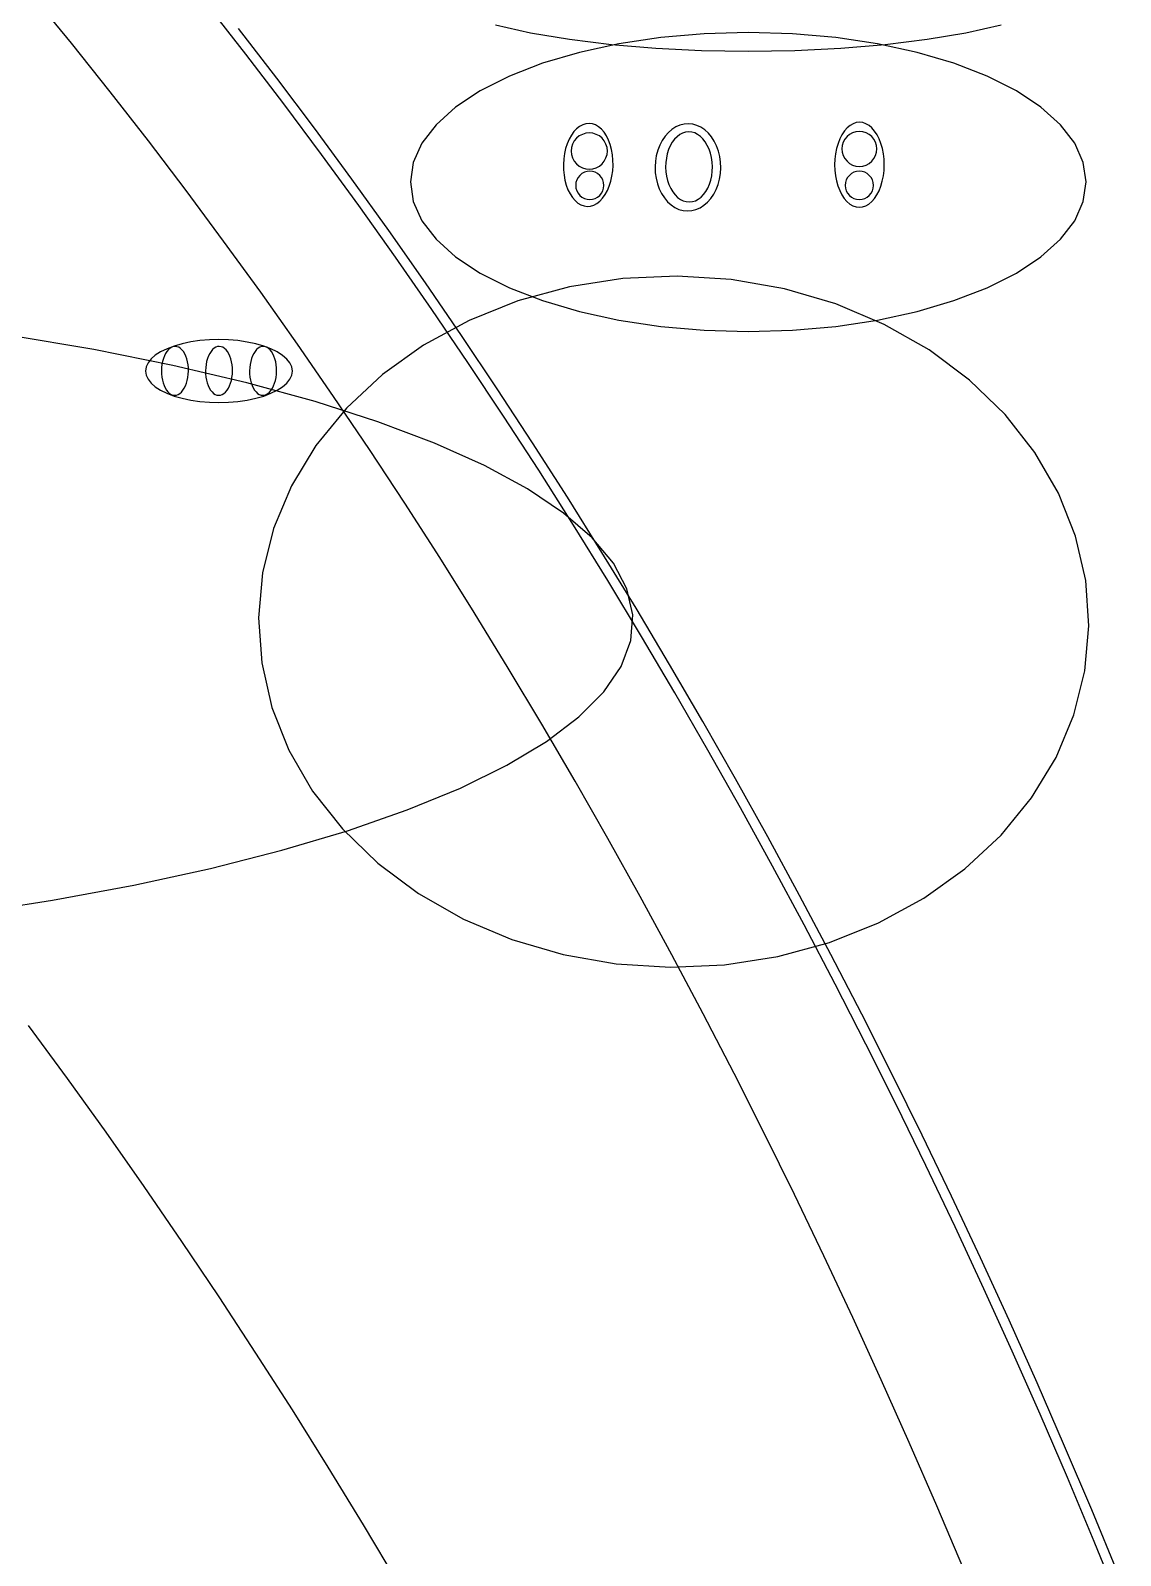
# Model space of a CAD drawing. Extents: x -1 to 217, y -22 to 302.
# Drawn here: x 174.12 to 201.34, y 224.05 to 262.12 of the extents above; entities that cross this region are included whole.
import ezdxf

# ---------------------------------------------------------------- set-up
doc = ezdxf.new("R2010")
doc.units = 0

msp = doc.modelspace()

# ---------------------------------------------------------------- linework, layer by layer
at = {"layer": 'CIRCLES'}
for p, q in [((187.659, 259.284), (187.634, 259.2)), ((187.701, 259.362), (187.659, 259.284)), ((187.757, 259.43), (187.701, 259.362)), ((187.825, 259.487), (187.757, 259.43)), ((187.903, 259.528), (187.825, 259.487)), ((187.988, 259.554), (187.903, 259.528)), ((188.076, 259.562), (187.988, 259.554)), ((188.163, 259.554), (188.076, 259.562)), ((188.248, 259.528), (188.163, 259.554)), ((188.326, 259.487), (188.248, 259.528)), ((188.394, 259.43), (188.326, 259.487)), ((188.45, 259.362), (188.394, 259.43)), ((188.492, 259.284), (188.45, 259.362)), ((188.518, 259.2), (188.492, 259.284)), ((194.415, 259.331), (194.391, 259.25)), ((194.456, 259.407), (194.415, 259.331)), ((194.51, 259.473), (194.456, 259.407)), ((194.576, 259.527), (194.51, 259.473)), ((194.651, 259.567), (194.576, 259.527)), ((194.733, 259.592), (194.651, 259.567)), ((194.818, 259.601), (194.733, 259.592)), ((194.903, 259.592), (194.818, 259.601)), ((194.985, 259.567), (194.903, 259.592)), ((195.06, 259.527), (194.985, 259.567)), ((195.126, 259.473), (195.06, 259.527)), ((195.18, 259.407), (195.126, 259.473)), ((195.221, 259.331), (195.18, 259.407)), ((195.245, 259.25), (195.221, 259.331)), ((187.634, 259.2), (187.625, 259.112)), ((187.625, 259.112), (187.634, 259.024)), ((187.634, 259.024), (187.659, 258.939)), ((187.659, 258.939), (187.701, 258.861)), ((188.45, 258.861), (188.492, 258.939)), ((188.492, 258.939), (188.518, 259.024)), ((188.526, 259.112), (188.518, 259.2)), ((188.518, 259.024), (188.526, 259.112)), ((194.391, 259.25), (194.382, 259.165)), ((194.382, 259.165), (194.391, 259.08)), ((194.391, 259.08), (194.415, 258.998)), ((194.415, 258.998), (194.456, 258.923)), ((194.456, 258.923), (194.51, 258.856)), ((195.126, 258.856), (195.18, 258.923)), ((195.18, 258.923), (195.221, 258.998)), ((195.221, 258.998), (195.245, 259.08)), ((195.254, 259.165), (195.245, 259.25)), ((195.245, 259.08), (195.254, 259.165)), ((187.701, 258.861), (187.757, 258.793)), ((187.757, 258.793), (187.825, 258.737)), ((187.838, 258.504), (187.794, 258.45)), ((187.825, 258.737), (187.903, 258.695)), ((187.891, 258.547), (187.838, 258.504)), ((187.952, 258.58), (187.891, 258.547)), ((187.903, 258.695), (187.988, 258.67)), ((188.018, 258.6), (187.952, 258.58)), ((187.988, 258.67), (188.076, 258.661)), ((188.087, 258.607), (188.018, 258.6)), ((188.076, 258.661), (188.163, 258.67)), ((188.156, 258.6), (188.087, 258.607)), ((188.222, 258.58), (188.156, 258.6)), ((188.163, 258.67), (188.248, 258.695)), ((188.283, 258.547), (188.222, 258.58)), ((188.248, 258.695), (188.326, 258.737)), ((188.336, 258.504), (188.283, 258.547)), ((188.326, 258.737), (188.394, 258.793)), ((188.38, 258.45), (188.336, 258.504)), ((188.394, 258.793), (188.45, 258.861)), ((194.51, 258.856), (194.576, 258.802)), ((194.569, 258.504), (194.525, 258.45)), ((194.622, 258.547), (194.569, 258.504)), ((194.576, 258.802), (194.651, 258.762)), ((194.683, 258.58), (194.622, 258.547)), ((194.651, 258.762), (194.733, 258.737)), ((194.749, 258.6), (194.683, 258.58)), ((194.733, 258.737), (194.818, 258.729)), ((194.818, 258.607), (194.749, 258.6)), ((194.818, 258.729), (194.903, 258.737)), ((194.887, 258.6), (194.818, 258.607)), ((194.953, 258.58), (194.887, 258.6)), ((194.903, 258.737), (194.985, 258.762)), ((195.014, 258.547), (194.953, 258.58)), ((194.985, 258.762), (195.06, 258.802)), ((195.067, 258.504), (195.014, 258.547)), ((195.06, 258.802), (195.126, 258.856)), ((195.111, 258.45), (195.067, 258.504)), ((187.741, 258.323), (187.735, 258.255)), ((187.735, 258.255), (187.741, 258.186)), ((187.762, 258.389), (187.741, 258.323)), ((187.741, 258.186), (187.762, 258.12)), ((187.794, 258.45), (187.762, 258.389)), ((188.412, 258.389), (188.38, 258.45)), ((188.433, 258.323), (188.412, 258.389)), ((188.412, 258.12), (188.433, 258.186)), ((188.439, 258.255), (188.433, 258.323)), ((188.433, 258.186), (188.439, 258.255)), ((194.472, 258.323), (194.466, 258.255)), ((194.466, 258.255), (194.472, 258.186)), ((194.493, 258.389), (194.472, 258.323)), ((194.472, 258.186), (194.493, 258.12)), ((194.525, 258.45), (194.493, 258.389)), ((195.143, 258.389), (195.111, 258.45)), ((195.164, 258.323), (195.143, 258.389)), ((195.143, 258.12), (195.164, 258.186)), ((195.17, 258.255), (195.164, 258.323)), ((195.164, 258.186), (195.17, 258.255)), ((187.762, 258.12), (187.794, 258.059)), ((187.794, 258.059), (187.838, 258.005)), ((187.838, 258.005), (187.891, 257.962)), ((187.891, 257.962), (187.952, 257.929)), ((187.952, 257.929), (188.018, 257.909)), ((188.018, 257.909), (188.087, 257.902)), ((188.087, 257.902), (188.156, 257.909)), ((188.156, 257.909), (188.222, 257.929)), ((188.222, 257.929), (188.283, 257.962)), ((188.283, 257.962), (188.336, 258.005)), ((188.336, 258.005), (188.38, 258.059)), ((188.38, 258.059), (188.412, 258.12)), ((194.493, 258.12), (194.525, 258.059)), ((194.525, 258.059), (194.569, 258.005)), ((194.569, 258.005), (194.622, 257.962)), ((194.622, 257.962), (194.683, 257.929)), ((194.683, 257.929), (194.749, 257.909)), ((194.749, 257.909), (194.818, 257.902)), ((194.818, 257.902), (194.887, 257.909)), ((194.887, 257.909), (194.953, 257.929)), ((194.953, 257.929), (195.014, 257.962)), ((195.014, 257.962), (195.067, 258.005)), ((195.067, 258.005), (195.111, 258.059)), ((195.111, 258.059), (195.143, 258.12))]:
    msp.add_line(p, q, dxfattribs=at)
at = {"layer": 'ELLIPSES'}
for p, q in [((175.146, 261.801), (174.172, 262.993)), ((179.5, 261.531), (178.542, 262.757)), ((180.269, 260.932), (179.316, 262.169)), ((185.732, 262.259), (186.61, 262.066)), ((186.61, 262.066), (187.581, 261.903)), ((189.861, 261.945), (188.816, 261.788)), ((190.944, 262.041), (189.861, 261.945)), ((192.045, 262.073), (190.944, 262.041)), ((193.146, 262.041), (192.045, 262.073)), ((194.229, 261.945), (193.146, 262.041)), ((195.274, 261.788), (194.229, 261.945)), ((196.509, 261.903), (197.48, 262.066)), ((197.48, 262.066), (198.358, 262.259)), ((176.111, 260.592), (175.146, 261.801)), ((187.827, 261.572), (186.909, 261.301)), ((187.581, 261.903), (188.629, 261.773)), ((188.816, 261.788), (187.827, 261.572)), ((188.629, 261.773), (189.734, 261.679)), ((189.734, 261.679), (190.88, 261.622)), ((190.88, 261.622), (192.045, 261.603)), ((192.045, 261.603), (193.21, 261.622)), ((193.21, 261.622), (194.356, 261.679)), ((194.356, 261.679), (195.462, 261.773)), ((196.264, 261.572), (195.274, 261.788)), ((195.462, 261.773), (196.509, 261.903)), ((197.181, 261.301), (196.264, 261.572)), ((180.449, 260.288), (179.5, 261.531)), ((186.909, 261.301), (186.079, 260.979)), ((198.011, 260.979), (197.181, 261.301)), ((181.212, 259.679), (180.269, 260.932)), ((186.079, 260.979), (185.352, 260.612)), ((198.739, 260.612), (198.011, 260.979)), ((177.065, 259.366), (176.111, 260.592)), ((185.352, 260.612), (184.738, 260.206)), ((199.352, 260.206), (198.739, 260.612)), ((181.388, 259.029), (180.449, 260.288)), ((184.738, 260.206), (184.25, 259.768)), ((199.84, 259.768), (199.352, 260.206)), ((182.146, 258.411), (181.212, 259.679)), ((184.25, 259.768), (183.896, 259.305)), ((187.758, 259.669), (187.689, 259.595)), ((187.832, 259.727), (187.758, 259.669)), ((187.91, 259.769), (187.832, 259.727)), ((187.99, 259.794), (187.91, 259.769)), ((188.071, 259.801), (187.99, 259.794)), ((188.152, 259.79), (188.071, 259.801)), ((188.231, 259.762), (188.152, 259.79)), ((188.307, 259.717), (188.231, 259.762)), ((188.378, 259.656), (188.307, 259.717)), ((188.444, 259.579), (188.378, 259.656)), ((190.139, 259.651), (190.049, 259.573)), ((190.236, 259.713), (190.139, 259.651)), ((190.338, 259.757), (190.236, 259.713)), ((190.444, 259.784), (190.338, 259.757)), ((190.551, 259.792), (190.444, 259.784)), ((190.658, 259.781), (190.551, 259.792)), ((190.763, 259.752), (190.658, 259.781)), ((190.864, 259.705), (190.763, 259.752)), ((190.959, 259.641), (190.864, 259.705)), ((194.514, 259.689), (194.446, 259.612)), ((194.586, 259.75), (194.514, 259.689)), ((194.663, 259.794), (194.586, 259.75)), ((194.743, 259.821), (194.663, 259.794)), ((194.824, 259.83), (194.743, 259.821)), ((194.904, 259.821), (194.824, 259.83)), ((194.984, 259.793), (194.904, 259.821)), ((195.06, 259.748), (194.984, 259.793)), ((195.133, 259.687), (195.06, 259.748)), ((195.2, 259.61), (195.133, 259.687)), ((200.195, 259.305), (199.84, 259.768)), ((178.01, 258.123), (177.065, 259.366)), ((183.896, 259.305), (183.68, 258.826)), ((187.523, 259.295), (187.485, 259.174)), ((187.571, 259.406), (187.523, 259.295)), ((187.627, 259.507), (187.571, 259.406)), ((187.689, 259.595), (187.627, 259.507)), ((188.503, 259.488), (188.444, 259.579)), ((188.554, 259.385), (188.503, 259.488)), ((188.597, 259.271), (188.554, 259.385)), ((188.63, 259.149), (188.597, 259.271)), ((189.895, 259.374), (189.834, 259.256)), ((189.967, 259.48), (189.895, 259.374)), ((190.049, 259.573), (189.967, 259.48)), ((190.147, 259.33), (190.097, 259.243)), ((190.203, 259.406), (190.147, 259.33)), ((190.266, 259.47), (190.203, 259.406)), ((190.334, 259.521), (190.266, 259.47)), ((190.406, 259.559), (190.334, 259.521)), ((190.48, 259.582), (190.406, 259.559)), ((190.556, 259.59), (190.48, 259.582)), ((190.633, 259.583), (190.556, 259.59)), ((190.708, 259.562), (190.633, 259.583)), ((190.78, 259.526), (190.708, 259.562)), ((190.849, 259.476), (190.78, 259.526)), ((190.913, 259.413), (190.849, 259.476)), ((190.971, 259.338), (190.913, 259.413)), ((191.048, 259.561), (190.959, 259.641)), ((191.022, 259.252), (190.971, 259.338)), ((191.127, 259.467), (191.048, 259.561)), ((191.197, 259.359), (191.127, 259.467)), ((191.255, 259.24), (191.197, 259.359)), ((194.286, 259.301), (194.25, 259.176)), ((194.331, 259.416), (194.286, 259.301)), ((194.385, 259.52), (194.331, 259.416)), ((194.446, 259.612), (194.385, 259.52)), ((195.261, 259.518), (195.2, 259.61)), ((195.314, 259.413), (195.261, 259.518)), ((195.358, 259.298), (195.314, 259.413)), ((195.394, 259.173), (195.358, 259.298)), ((200.41, 258.826), (200.195, 259.305)), ((182.318, 257.754), (181.388, 259.029)), ((187.437, 258.914), (187.429, 258.779)), ((187.456, 259.046), (187.437, 258.914)), ((187.485, 259.174), (187.456, 259.046)), ((188.653, 259.02), (188.63, 259.149)), ((188.666, 258.887), (188.653, 259.02)), ((188.668, 258.752), (188.666, 258.887)), ((189.749, 258.995), (189.726, 258.855)), ((189.785, 259.129), (189.749, 258.995)), ((189.834, 259.256), (189.785, 259.129)), ((190, 258.936), (189.986, 258.824)), ((190.023, 259.045), (190, 258.936)), ((190.056, 259.147), (190.023, 259.045)), ((190.097, 259.243), (190.056, 259.147)), ((191.066, 259.158), (191.022, 259.252)), ((191.101, 259.056), (191.066, 259.158)), ((191.126, 258.947), (191.101, 259.056)), ((191.142, 258.835), (191.126, 258.947)), ((191.301, 259.111), (191.255, 259.24)), ((191.334, 258.976), (191.301, 259.111)), ((191.353, 258.836), (191.334, 258.976)), ((194.207, 258.909), (194.201, 258.77)), ((194.223, 259.045), (194.207, 258.909)), ((194.25, 259.176), (194.223, 259.045)), ((195.419, 259.042), (195.394, 259.173)), ((195.435, 258.905), (195.419, 259.042)), ((195.44, 258.767), (195.435, 258.905)), ((183.68, 258.826), (183.608, 258.339)), ((187.429, 258.779), (187.432, 258.643)), ((187.432, 258.643), (187.444, 258.51)), ((187.444, 258.51), (187.468, 258.381)), ((188.641, 258.484), (188.66, 258.617)), ((188.66, 258.617), (188.668, 258.752)), ((189.726, 258.855), (189.718, 258.713)), ((189.718, 258.713), (189.723, 258.571)), ((189.723, 258.571), (189.742, 258.431)), ((189.986, 258.824), (189.982, 258.709)), ((189.982, 258.709), (189.988, 258.595)), ((189.988, 258.595), (190.004, 258.483)), ((191.131, 258.495), (191.145, 258.607)), ((191.148, 258.721), (191.142, 258.835)), ((191.145, 258.607), (191.148, 258.721)), ((191.327, 258.413), (191.35, 258.552)), ((191.35, 258.552), (191.359, 258.694)), ((191.359, 258.694), (191.353, 258.836)), ((194.201, 258.77), (194.206, 258.632)), ((194.206, 258.632), (194.222, 258.496)), ((195.418, 258.492), (195.434, 258.628)), ((195.434, 258.628), (195.44, 258.767)), ((200.482, 258.339), (200.41, 258.826)), ((178.945, 256.863), (178.01, 258.123)), ((183.069, 257.126), (182.146, 258.411)), ((183.608, 258.339), (183.68, 257.852)), ((187.468, 258.381), (187.501, 258.259)), ((187.501, 258.259), (187.543, 258.145)), ((187.543, 258.145), (187.595, 258.042)), ((188.471, 258.023), (188.527, 258.124)), ((188.527, 258.124), (188.574, 258.236)), ((188.574, 258.236), (188.613, 258.356)), ((188.613, 258.356), (188.641, 258.484)), ((189.742, 258.431), (189.775, 258.296)), ((189.775, 258.296), (189.821, 258.168)), ((189.821, 258.168), (189.88, 258.049)), ((190.004, 258.483), (190.03, 258.375)), ((190.03, 258.375), (190.065, 258.273)), ((190.065, 258.273), (190.108, 258.178)), ((190.108, 258.178), (190.159, 258.093)), ((190.984, 258.101), (191.033, 258.188)), ((191.033, 258.188), (191.075, 258.283)), ((191.075, 258.283), (191.107, 258.386)), ((191.107, 258.386), (191.131, 258.495)), ((191.181, 258.034), (191.242, 258.152)), ((191.242, 258.152), (191.291, 258.279)), ((191.291, 258.279), (191.327, 258.413)), ((194.222, 258.496), (194.247, 258.364)), ((194.247, 258.364), (194.283, 258.239)), ((194.283, 258.239), (194.328, 258.124)), ((194.328, 258.124), (194.381, 258.019)), ((195.256, 258.017), (195.31, 258.121)), ((195.31, 258.121), (195.355, 258.236)), ((195.355, 258.236), (195.392, 258.361)), ((195.392, 258.361), (195.418, 258.492)), ((200.41, 257.852), (200.482, 258.339)), ((183.237, 256.463), (182.318, 257.754)), ((183.68, 257.852), (183.896, 257.373)), ((187.595, 258.042), (187.654, 257.952)), ((187.654, 257.952), (187.719, 257.875)), ((187.719, 257.875), (187.791, 257.813)), ((187.791, 257.813), (187.867, 257.768)), ((187.867, 257.768), (187.946, 257.74)), ((187.946, 257.74), (188.026, 257.729)), ((188.107, 257.736), (188.187, 257.761)), ((188.187, 257.761), (188.265, 257.803)), ((188.265, 257.803), (188.339, 257.861)), ((188.339, 257.861), (188.408, 257.935)), ((188.408, 257.935), (188.471, 258.023)), ((189.88, 258.049), (189.949, 257.941)), ((189.949, 257.941), (190.029, 257.846)), ((190.029, 257.846), (190.117, 257.766)), ((190.117, 257.766), (190.212, 257.702)), ((190.159, 258.093), (190.217, 258.018)), ((190.217, 258.018), (190.281, 257.955)), ((190.281, 257.955), (190.35, 257.905)), ((190.35, 257.905), (190.423, 257.869)), ((190.423, 257.869), (190.498, 257.848)), ((190.498, 257.848), (190.574, 257.841)), ((190.574, 257.841), (190.65, 257.849)), ((190.65, 257.849), (190.725, 257.872)), ((190.725, 257.872), (190.797, 257.91)), ((190.797, 257.91), (190.865, 257.961)), ((190.84, 257.695), (190.937, 257.757)), ((190.865, 257.961), (190.927, 258.025)), ((190.927, 258.025), (190.984, 258.101)), ((190.937, 257.757), (191.028, 257.835)), ((191.028, 257.835), (191.109, 257.928)), ((191.109, 257.928), (191.181, 258.034)), ((194.381, 258.019), (194.441, 257.928)), ((194.441, 257.928), (194.508, 257.85)), ((194.508, 257.85), (194.581, 257.789)), ((194.581, 257.789), (194.657, 257.744)), ((194.657, 257.744), (194.737, 257.717)), ((194.898, 257.716), (194.978, 257.743)), ((194.978, 257.743), (195.055, 257.787)), ((195.055, 257.787), (195.128, 257.849)), ((195.128, 257.849), (195.195, 257.925)), ((195.195, 257.925), (195.256, 258.017)), ((200.195, 257.373), (200.41, 257.852)), ((183.896, 257.373), (184.25, 256.91)), ((188.026, 257.729), (188.107, 257.736)), ((190.212, 257.702), (190.314, 257.655)), ((190.314, 257.655), (190.419, 257.626)), ((190.419, 257.626), (190.525, 257.616)), ((190.525, 257.616), (190.633, 257.624)), ((190.633, 257.624), (190.738, 257.65)), ((190.738, 257.65), (190.84, 257.695)), ((194.737, 257.717), (194.818, 257.707)), ((194.818, 257.707), (194.898, 257.716)), ((199.84, 256.91), (200.195, 257.373)), ((183.982, 255.825), (183.069, 257.126)), ((179.87, 255.587), (178.945, 256.863)), ((184.25, 256.91), (184.738, 256.472)), ((199.352, 256.472), (199.84, 256.91)), ((184.146, 255.156), (183.237, 256.463)), ((184.738, 256.472), (185.352, 256.066)), ((198.739, 256.066), (199.352, 256.472)), ((185.352, 256.066), (186.079, 255.699)), ((188.912, 255.926), (187.58, 255.719)), ((190.266, 255.987), (188.912, 255.926)), ((191.618, 255.901), (190.266, 255.987)), ((192.946, 255.668), (191.618, 255.901)), ((198.011, 255.699), (198.739, 256.066)), ((180.785, 254.294), (179.87, 255.587)), ((184.885, 254.509), (183.982, 255.825)), ((186.079, 255.699), (186.909, 255.377)), ((187.58, 255.719), (186.293, 255.369)), ((194.227, 255.293), (192.946, 255.668)), ((197.181, 255.377), (198.011, 255.699)), ((185.045, 253.834), (184.146, 255.156)), ((186.293, 255.369), (185.072, 254.881)), ((186.909, 255.377), (187.827, 255.106)), ((187.827, 255.106), (188.816, 254.89)), ((195.438, 254.782), (194.227, 255.293)), ((195.274, 254.89), (196.264, 255.106)), ((196.264, 255.106), (197.181, 255.377)), ((185.072, 254.881), (183.938, 254.265)), ((188.816, 254.89), (189.861, 254.733)), ((189.861, 254.733), (190.944, 254.638)), ((193.146, 254.638), (194.229, 254.733)), ((194.229, 254.733), (195.274, 254.89)), ((196.559, 254.145), (195.438, 254.782)), ((175.701, 254.155), (173.616, 254.51)), ((178.126, 254.345), (177.911, 254.299)), ((178.353, 254.378), (178.126, 254.345)), ((178.589, 254.398), (178.353, 254.378)), ((178.828, 254.404), (178.589, 254.398)), ((179.068, 254.398), (178.828, 254.404)), ((179.303, 254.378), (179.068, 254.398)), ((179.53, 254.344), (179.303, 254.378)), ((179.746, 254.299), (179.53, 254.344)), ((185.778, 253.177), (184.885, 254.509)), ((190.944, 254.638), (192.045, 254.606)), ((192.045, 254.606), (193.146, 254.638)), ((177.673, 253.759), (175.701, 254.155)), ((177.239, 254.012), (177.133, 253.92)), ((177.372, 254.097), (177.239, 254.012)), ((177.531, 254.175), (177.372, 254.097)), ((177.466, 253.998), (177.44, 253.932)), ((177.495, 254.058), (177.466, 253.998)), ((177.529, 254.11), (177.495, 254.058)), ((177.566, 254.154), (177.529, 254.11)), ((177.711, 254.242), (177.531, 254.175)), ((177.607, 254.188), (177.566, 254.154)), ((177.649, 254.214), (177.607, 254.188)), ((177.692, 254.229), (177.649, 254.214)), ((177.736, 254.233), (177.692, 254.229)), ((177.911, 254.299), (177.711, 254.242)), ((177.78, 254.227), (177.736, 254.233)), ((177.823, 254.211), (177.78, 254.227)), ((177.865, 254.185), (177.823, 254.211)), ((177.904, 254.149), (177.865, 254.185)), ((177.94, 254.105), (177.904, 254.149)), ((177.973, 254.052), (177.94, 254.105)), ((178.001, 253.991), (177.973, 254.052)), ((178.025, 253.925), (178.001, 253.991)), ((178.566, 253.998), (178.541, 253.932)), ((178.596, 254.058), (178.566, 253.998)), ((178.63, 254.11), (178.596, 254.058)), ((178.667, 254.154), (178.63, 254.11)), ((178.707, 254.188), (178.667, 254.154)), ((178.749, 254.214), (178.707, 254.188)), ((178.793, 254.229), (178.749, 254.214)), ((178.837, 254.233), (178.793, 254.229)), ((178.881, 254.227), (178.837, 254.233)), ((178.924, 254.211), (178.881, 254.227)), ((178.965, 254.185), (178.924, 254.211)), ((179.005, 254.149), (178.965, 254.185)), ((179.041, 254.105), (179.005, 254.149)), ((179.073, 254.052), (179.041, 254.105)), ((179.102, 253.991), (179.073, 254.052)), ((179.125, 253.925), (179.102, 253.991)), ((179.667, 253.998), (179.642, 253.932)), ((179.697, 254.058), (179.667, 253.998)), ((179.731, 254.11), (179.697, 254.058)), ((179.768, 254.154), (179.731, 254.11)), ((179.945, 254.242), (179.746, 254.299)), ((179.808, 254.188), (179.768, 254.154)), ((179.85, 254.214), (179.808, 254.188)), ((179.893, 254.229), (179.85, 254.214)), ((179.938, 254.233), (179.893, 254.229)), ((179.982, 254.227), (179.938, 254.233)), ((180.126, 254.174), (179.945, 254.242)), ((180.025, 254.211), (179.982, 254.227)), ((180.066, 254.185), (180.025, 254.211)), ((180.105, 254.149), (180.066, 254.185)), ((180.141, 254.105), (180.105, 254.149)), ((180.284, 254.097), (180.126, 254.174)), ((180.174, 254.052), (180.141, 254.105)), ((180.202, 253.991), (180.174, 254.052)), ((180.226, 253.925), (180.202, 253.991)), ((180.417, 254.011), (180.284, 254.097)), ((180.523, 253.919), (180.417, 254.011)), ((181.689, 252.985), (180.785, 254.294)), ((183.938, 254.265), (182.912, 253.531)), ((197.572, 253.391), (196.559, 254.145)), ((177.009, 253.722), (176.993, 253.619)), ((176.993, 253.619), (177.009, 253.517)), ((177.056, 253.823), (177.009, 253.722)), ((177.133, 253.92), (177.056, 253.823)), ((177.395, 253.707), (177.391, 253.628)), ((177.391, 253.628), (177.393, 253.548)), ((177.405, 253.786), (177.395, 253.707)), ((177.42, 253.861), (177.405, 253.786)), ((177.44, 253.932), (177.42, 253.861)), ((179.52, 253.325), (177.673, 253.759)), ((178.043, 253.853), (178.025, 253.925)), ((178.057, 253.777), (178.043, 253.853)), ((178.064, 253.699), (178.057, 253.777)), ((178.062, 253.54), (178.066, 253.62)), ((178.066, 253.62), (178.064, 253.699)), ((178.496, 253.707), (178.492, 253.628)), ((178.492, 253.628), (178.494, 253.548)), ((178.505, 253.786), (178.496, 253.707)), ((178.52, 253.861), (178.505, 253.786)), ((178.541, 253.932), (178.52, 253.861)), ((179.144, 253.853), (179.125, 253.925)), ((179.157, 253.777), (179.144, 253.853)), ((179.165, 253.699), (179.157, 253.777)), ((179.163, 253.54), (179.167, 253.62)), ((179.167, 253.62), (179.165, 253.699)), ((179.596, 253.707), (179.593, 253.628)), ((179.593, 253.628), (179.594, 253.548)), ((179.606, 253.786), (179.596, 253.707)), ((179.621, 253.861), (179.606, 253.786)), ((179.642, 253.932), (179.621, 253.861)), ((180.245, 253.853), (180.226, 253.925)), ((180.258, 253.777), (180.245, 253.853)), ((180.265, 253.699), (180.258, 253.777)), ((180.264, 253.54), (180.267, 253.62)), ((180.267, 253.62), (180.265, 253.699)), ((180.6, 253.822), (180.523, 253.919)), ((180.647, 253.721), (180.6, 253.822)), ((180.663, 253.619), (180.647, 253.721)), ((180.647, 253.516), (180.663, 253.619)), ((185.933, 252.496), (185.045, 253.834)), ((177.009, 253.517), (177.056, 253.416)), ((177.056, 253.416), (177.133, 253.319)), ((177.133, 253.319), (177.239, 253.227)), ((177.239, 253.227), (177.372, 253.141)), ((177.393, 253.548), (177.401, 253.47)), ((177.401, 253.47), (177.414, 253.394)), ((177.414, 253.394), (177.433, 253.323)), ((177.433, 253.323), (177.456, 253.256)), ((177.456, 253.256), (177.485, 253.196)), ((177.485, 253.196), (177.517, 253.143)), ((177.928, 253.138), (177.962, 253.19)), ((177.962, 253.19), (177.992, 253.249)), ((177.992, 253.249), (178.017, 253.315)), ((178.017, 253.315), (178.037, 253.387)), ((178.037, 253.387), (178.053, 253.462)), ((178.053, 253.462), (178.062, 253.54)), ((178.494, 253.548), (178.501, 253.47)), ((178.501, 253.47), (178.515, 253.394)), ((178.515, 253.394), (178.533, 253.323)), ((178.533, 253.323), (178.557, 253.256)), ((178.557, 253.256), (178.585, 253.196)), ((178.585, 253.196), (178.618, 253.143)), ((179.029, 253.138), (179.063, 253.19)), ((179.063, 253.19), (179.092, 253.249)), ((179.092, 253.249), (179.118, 253.315)), ((179.118, 253.315), (179.138, 253.387)), ((179.138, 253.387), (179.153, 253.462)), ((179.153, 253.462), (179.163, 253.54)), ((181.232, 252.855), (179.52, 253.325)), ((179.594, 253.548), (179.602, 253.47)), ((179.602, 253.47), (179.615, 253.394)), ((179.615, 253.394), (179.634, 253.323)), ((179.634, 253.323), (179.658, 253.256)), ((179.658, 253.256), (179.686, 253.196)), ((179.686, 253.196), (179.719, 253.143)), ((180.129, 253.138), (180.163, 253.19)), ((180.163, 253.19), (180.193, 253.249)), ((180.193, 253.249), (180.218, 253.315)), ((180.218, 253.315), (180.239, 253.387)), ((180.239, 253.387), (180.254, 253.462)), ((180.254, 253.462), (180.264, 253.54)), ((180.284, 253.14), (180.417, 253.226)), ((180.417, 253.226), (180.523, 253.318)), ((180.523, 253.318), (180.6, 253.415)), ((180.6, 253.415), (180.647, 253.516)), ((182.912, 253.531), (182.01, 252.691)), ((186.66, 251.83), (185.778, 253.177)), ((198.458, 252.534), (197.572, 253.391)), ((177.372, 253.141), (177.53, 253.064)), ((177.517, 253.143), (177.553, 253.098)), ((177.53, 253.064), (177.711, 252.996)), ((177.553, 253.098), (177.593, 253.062)), ((177.593, 253.062), (177.634, 253.036)), ((177.634, 253.036), (177.677, 253.02)), ((177.677, 253.02), (177.721, 253.014)), ((177.711, 252.996), (177.91, 252.939)), ((177.721, 253.014), (177.765, 253.019)), ((177.765, 253.019), (177.809, 253.034)), ((177.809, 253.034), (177.851, 253.059)), ((177.851, 253.059), (177.891, 253.094)), ((177.891, 253.094), (177.928, 253.138)), ((177.91, 252.939), (178.126, 252.893)), ((178.126, 252.893), (178.353, 252.86)), ((178.353, 252.86), (178.588, 252.84)), ((178.588, 252.84), (178.828, 252.833)), ((178.618, 253.143), (178.654, 253.098)), ((178.654, 253.098), (178.693, 253.062)), ((178.693, 253.062), (178.735, 253.036)), ((178.735, 253.036), (178.778, 253.02)), ((178.778, 253.02), (178.822, 253.014)), ((178.822, 253.014), (178.866, 253.019)), ((178.828, 252.833), (179.067, 252.84)), ((178.866, 253.019), (178.909, 253.034)), ((178.909, 253.034), (178.951, 253.059)), ((178.951, 253.059), (178.991, 253.094)), ((178.991, 253.094), (179.029, 253.138)), ((179.067, 252.84), (179.303, 252.86)), ((179.303, 252.86), (179.53, 252.893)), ((179.53, 252.893), (179.745, 252.938)), ((179.719, 253.143), (179.755, 253.098)), ((179.745, 252.938), (179.945, 252.996)), ((179.755, 253.098), (179.794, 253.062)), ((179.794, 253.062), (179.835, 253.036)), ((179.835, 253.036), (179.878, 253.02)), ((179.878, 253.02), (179.922, 253.014)), ((179.922, 253.014), (179.967, 253.019)), ((179.945, 252.996), (180.125, 253.063)), ((179.967, 253.019), (180.01, 253.034)), ((180.01, 253.034), (180.052, 253.059)), ((180.052, 253.059), (180.092, 253.094)), ((180.092, 253.094), (180.129, 253.138)), ((180.125, 253.063), (180.284, 253.14)), ((182.799, 252.352), (181.232, 252.855)), ((182.583, 251.66), (181.689, 252.985)), ((182.01, 252.691), (181.247, 251.76)), ((186.811, 251.143), (185.933, 252.496)), ((199.202, 251.589), (198.458, 252.534)), ((184.21, 251.819), (182.799, 252.352)), ((181.247, 251.76), (180.638, 250.753)), ((183.467, 250.319), (182.583, 251.66)), ((185.457, 251.259), (184.21, 251.819)), ((187.531, 250.468), (186.66, 251.83)), ((199.792, 250.571), (199.202, 251.589)), ((186.534, 250.676), (185.457, 251.259)), ((187.678, 249.775), (186.811, 251.143)), ((180.638, 250.753), (180.192, 249.689)), ((187.432, 250.073), (186.534, 250.676)), ((200.218, 249.498), (199.792, 250.571)), ((184.339, 248.963), (183.467, 250.319)), ((188.392, 249.092), (187.531, 250.468)), ((188.148, 249.454), (187.432, 250.073)), ((188.534, 248.392), (187.678, 249.775)), ((180.192, 249.689), (179.917, 248.585)), ((188.676, 248.822), (188.148, 249.454)), ((200.472, 248.389), (200.218, 249.498)), ((189.242, 247.7), (188.392, 249.092)), ((185.201, 247.59), (184.339, 248.963)), ((189.014, 248.182), (188.676, 248.822)), ((179.917, 248.585), (179.818, 247.459)), ((189.38, 246.994), (188.534, 248.392)), ((200.55, 247.262), (200.472, 248.389)), ((189.159, 247.536), (189.014, 248.182)), ((186.052, 246.203), (185.201, 247.59)), ((189.11, 246.89), (189.159, 247.536)), ((190.081, 246.294), (189.242, 247.7)), ((179.818, 247.459), (179.896, 246.333)), ((200.45, 246.137), (200.55, 247.262)), ((188.869, 246.247), (189.11, 246.89)), ((190.214, 245.582), (189.38, 246.994)), ((179.896, 246.333), (180.15, 245.223)), ((186.892, 244.801), (186.052, 246.203)), ((188.435, 245.611), (188.869, 246.247)), ((190.909, 244.873), (190.081, 246.294)), ((200.175, 245.033), (200.45, 246.137)), ((187.813, 244.985), (188.435, 245.611)), ((191.037, 244.156), (190.214, 245.582)), ((180.15, 245.223), (180.575, 244.151)), ((187.72, 243.383), (186.892, 244.801)), ((187.005, 244.373), (187.813, 244.985)), ((191.726, 243.439), (190.909, 244.873)), ((199.729, 243.968), (200.175, 245.033)), ((180.575, 244.151), (181.165, 243.133)), ((186.017, 243.78), (187.005, 244.373)), ((191.85, 242.715), (191.037, 244.156)), ((184.855, 243.208), (186.017, 243.78)), ((199.12, 242.962), (199.729, 243.968)), ((188.538, 241.951), (187.72, 243.383)), ((192.532, 241.99), (191.726, 243.439)), ((181.165, 243.133), (181.91, 242.188)), ((183.524, 242.661), (184.855, 243.208)), ((198.358, 242.031), (199.12, 242.962)), ((182.034, 242.143), (183.524, 242.661)), ((192.65, 241.261), (191.85, 242.715)), ((180.394, 241.656), (182.034, 242.143)), ((181.91, 242.188), (182.796, 241.331)), ((189.344, 240.505), (188.538, 241.951)), ((193.326, 240.528), (192.532, 241.99)), ((197.456, 241.191), (198.358, 242.031)), ((178.613, 241.203), (180.394, 241.656)), ((176.701, 240.788), (178.613, 241.203)), ((182.796, 241.331), (183.808, 240.577)), ((193.44, 239.793), (192.65, 241.261)), ((196.429, 240.457), (197.456, 241.191)), ((174.672, 240.412), (176.701, 240.788)), ((172.536, 240.078), (174.672, 240.412)), ((183.808, 240.577), (184.93, 239.939)), ((190.138, 239.044), (189.344, 240.505)), ((194.109, 239.052), (193.326, 240.528)), ((195.296, 239.841), (196.429, 240.457)), ((184.93, 239.939), (186.141, 239.429)), ((194.218, 238.311), (193.44, 239.793)), ((194.075, 239.353), (195.296, 239.841)), ((186.141, 239.429), (187.421, 239.054)), ((192.787, 239.003), (194.075, 239.353)), ((187.421, 239.054), (188.749, 238.821)), ((188.749, 238.821), (190.102, 238.734)), ((190.102, 238.734), (191.455, 238.795)), ((190.921, 237.569), (190.138, 239.044)), ((191.455, 238.795), (192.787, 239.003)), ((194.88, 237.563), (194.109, 239.052)), ((194.984, 236.816), (194.218, 238.311)), ((191.692, 236.08), (190.921, 237.569)), ((195.64, 236.061), (194.88, 237.563)), ((175.045, 235.956), (174.071, 237.281)), ((195.738, 235.308), (194.984, 236.816)), ((192.451, 234.578), (191.692, 236.08)), ((196.387, 234.545), (195.64, 236.061)), ((176.009, 234.616), (175.045, 235.956)), ((196.481, 233.787), (195.738, 235.308)), ((176.961, 233.261), (176.009, 234.616)), ((193.198, 233.062), (192.451, 234.578)), ((197.123, 233.017), (196.387, 234.545)), ((197.212, 232.254), (196.481, 233.787)), ((177.903, 231.89), (176.961, 233.261)), ((193.933, 231.533), (193.198, 233.062)), ((197.847, 231.477), (197.123, 233.017)), ((197.93, 230.708), (197.212, 232.254)), ((178.833, 230.504), (177.903, 231.89)), ((194.656, 229.991), (193.933, 231.533)), ((198.559, 229.924), (197.847, 231.477)), ((179.752, 229.103), (178.833, 230.504)), ((198.637, 229.149), (197.93, 230.708)), ((195.367, 228.436), (194.656, 229.991)), ((199.258, 228.359), (198.559, 229.924)), ((180.66, 227.687), (179.752, 229.103)), ((199.331, 227.579), (198.637, 229.149)), ((196.065, 226.869), (195.367, 228.436)), ((199.945, 226.782), (199.258, 228.359)), ((181.556, 226.257), (180.66, 227.687)), ((200.013, 225.996), (199.331, 227.579)), ((196.75, 225.289), (196.065, 226.869)), ((200.62, 225.193), (199.945, 226.782)), ((182.441, 224.813), (181.556, 226.257)), ((200.683, 224.402), (200.013, 225.996)), ((197.424, 223.697), (196.75, 225.289)), ((201.283, 223.593), (200.62, 225.193)), ((183.313, 223.354), (182.441, 224.813)), ((201.339, 222.797), (200.683, 224.402))]:
    msp.add_line(p, q, dxfattribs=at)

doc.saveas('drawing.dxf')
